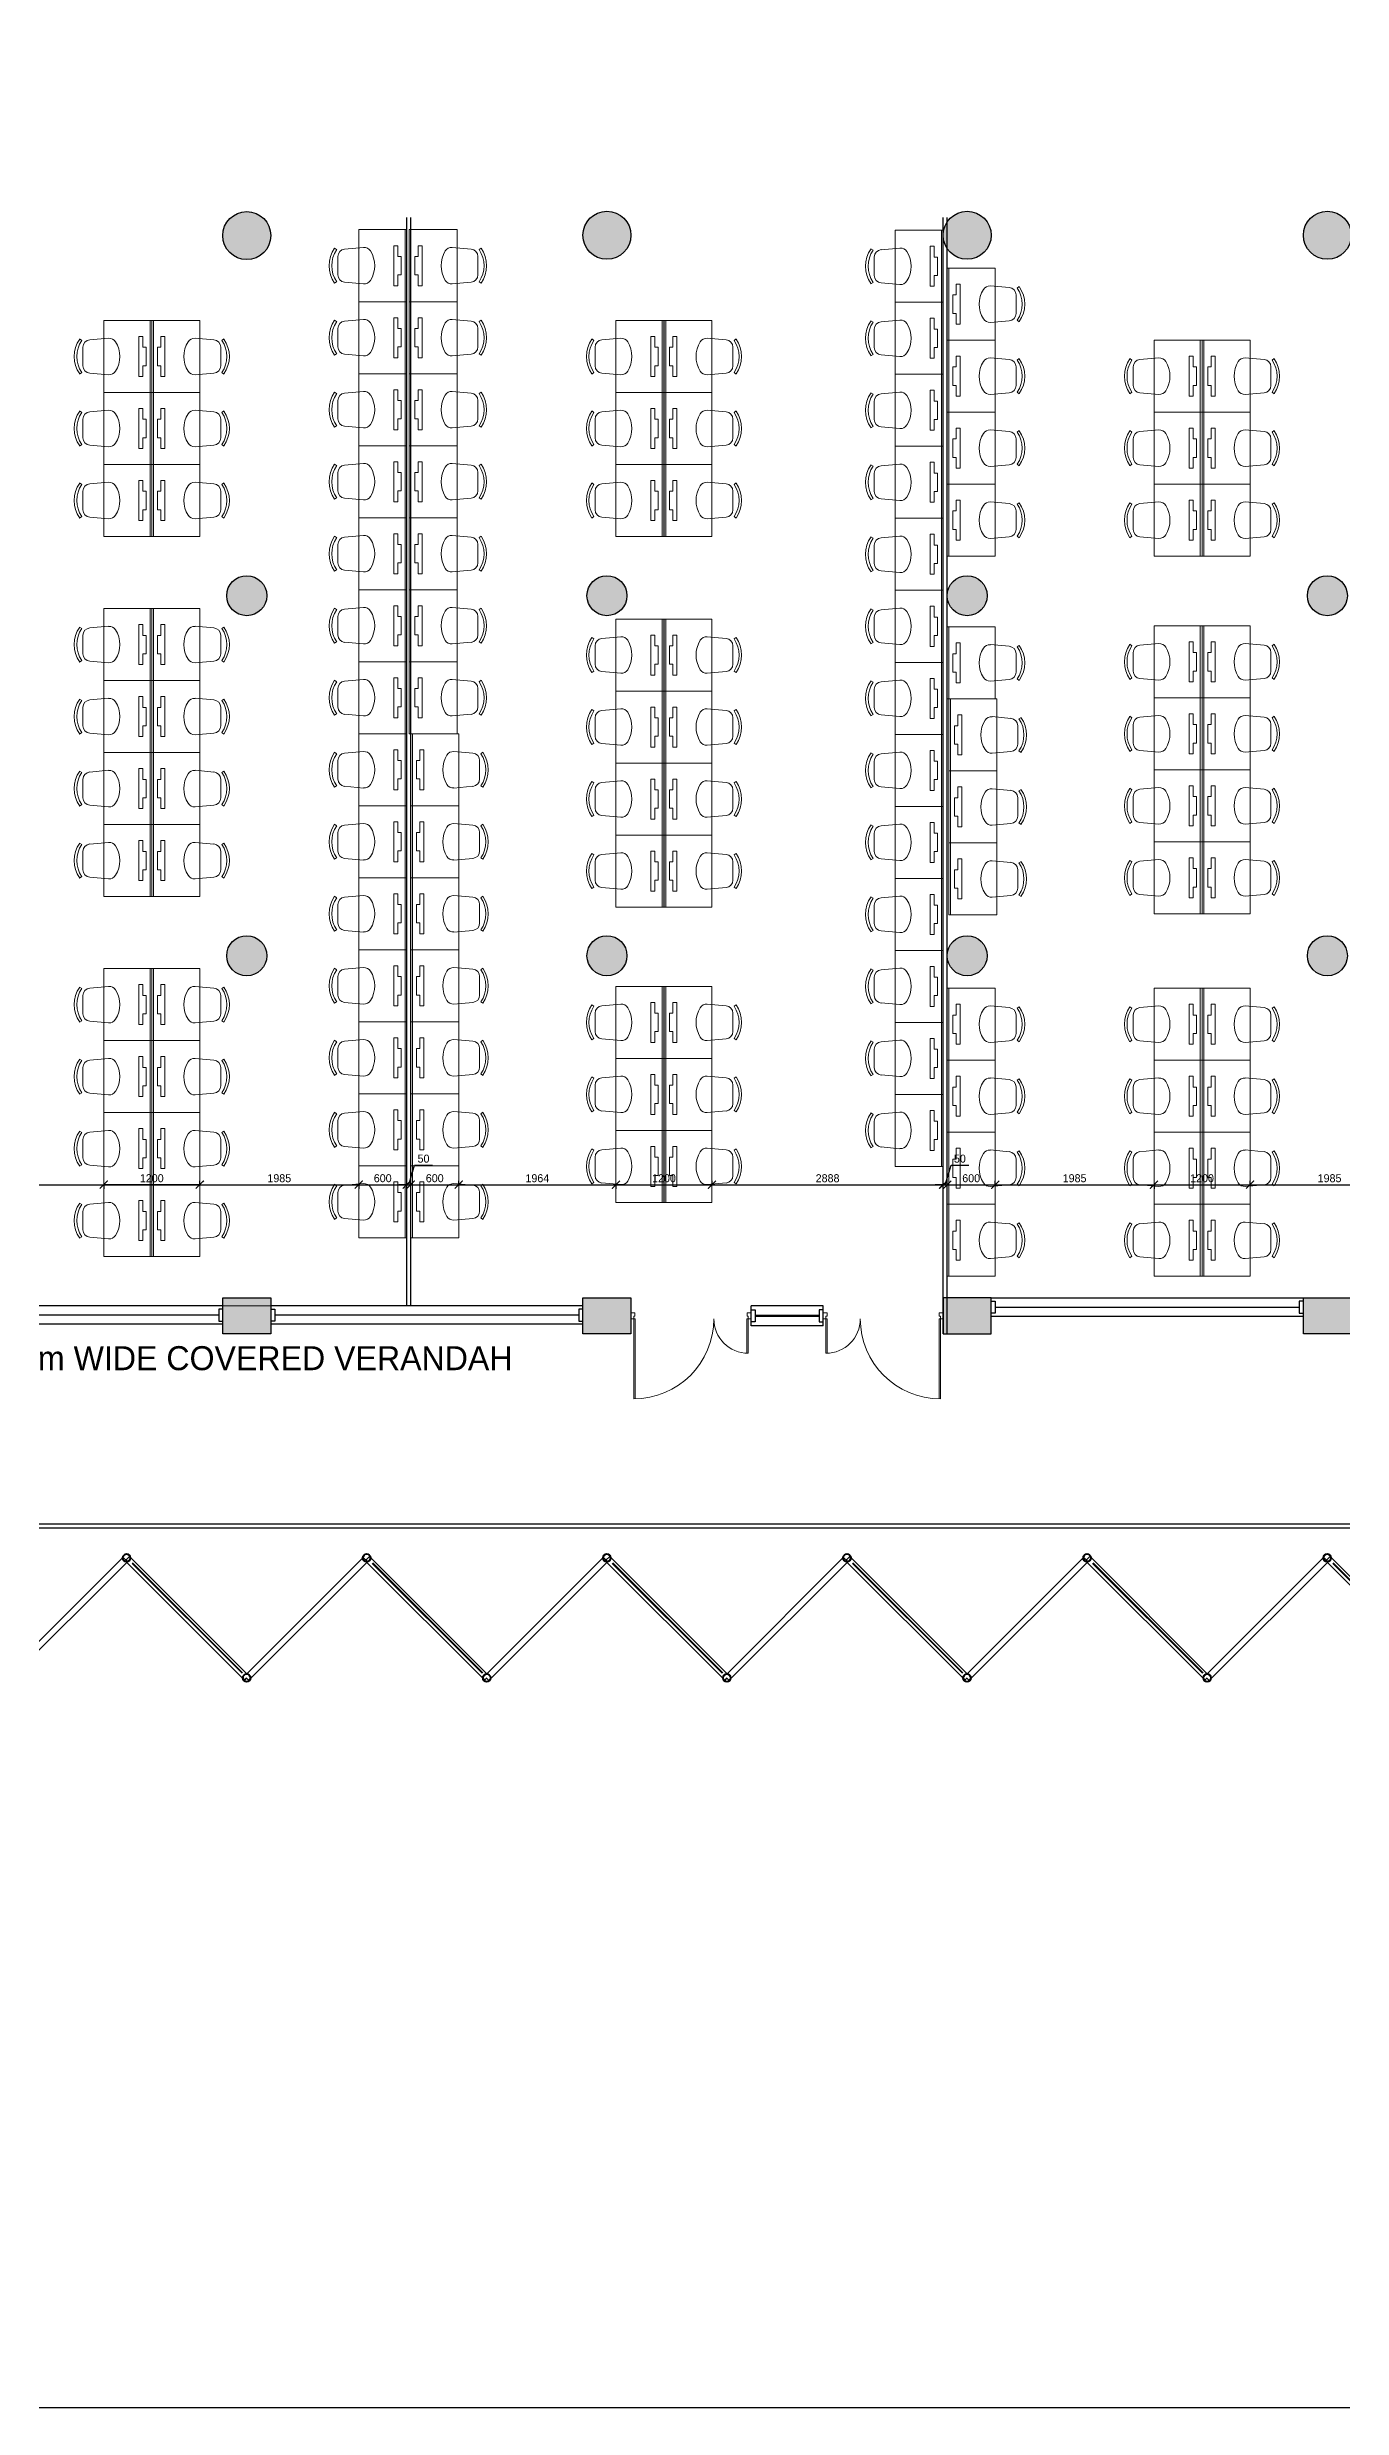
# Model space of a CAD drawing. Header units: millimetres. Extents: x -276609 to 1081398, y -453808 to 472098.
# Drawn here: x 53832 to 70005, y 55906 to 85408 of the extents above; entities that cross this region are included whole.
import ezdxf

# ---------------------------------------------------------------- set-up
doc = ezdxf.new("R2010")
doc.units = ezdxf.units.MM
doc.header["$MEASUREMENT"] = 0
for name, color, linetype, lineweight in [('A-Detail Lines', 241, 'Continuous', 25), ('A-Door', 4, 'Continuous', 9), ('A-WIN', 5, 'Continuous', 25), ('frntr', 42, 'Continuous', 13), ('S-Concrete', 40, 'Continuous', 25), ('SHADE SCREEN', 171, 'Continuous', 15)]:
    doc.layers.add(name, color=color, linetype=linetype, lineweight=lineweight)
for name, color, linetype in [('A-Railing', 4, 'Continuous'), ('A-Window', 4, 'Continuous'), ('Dimension', 7, 'Continuous'), ('S-Conc Patt', 9, 'Continuous'), ('SHADING COLUMNS', 210, 'Continuous'), ('text', 252, 'Continuous')]:
    doc.layers.add(name, color=color, linetype=linetype)
doc.layers.add('I-Furniture', color=7, linetype='Continuous', lineweight=20, true_color=0xb35900)
doc.styles.get("Standard").update_dxf_attribs({"font": ''})
doc.styles.get('Standard').set_extended_font_data('Gill Sans MT')
doc.dimstyles.new('IIITD_WD_M @ 100', dxfattribs={"dimscale": 100, "dimtxt": 1, "dimasz": 1, "dimexe": 0.5, "dimexo": 0.25, "dimgap": 0.3, "dimtad": 1, "dimdec": 0, "dimrnd": 1, "dimzin": 0, "dimdsep": 46, "dimtxsty": 'Standard', "dimblk": 'ARCHTICK', "dimcen": 0.2, "dimdle": 0.3, "dimclrd": 256, "dimclre": 256, "dimclrt": 256, "dimadec": 0, "dimazin": 0, "dimtfac": 1, "dimtdec": 0, "dimtofl": 0, "dimtmove": 0, "dimatfit": 0, "dimfxl": 0.5, "dimfxlon": 1, "dimtolj": 1, "dimtzin": 0, "dimlwd": -1, "dimlwe": -1, "dimarcsym": 0})

# ---------------------------------------------------------------- blocks, each defined once
blk = doc.blocks.new('Round Bar - 3_-44-4 First Floor Lvl')
at = {"layer": 'A-WIN'}
for p, q in [((-1035, -37), (-1035, 25)), ((1026, 38), (-1023, 38)), ((1026, 38), (-1023, 38)), ((1027, 38), (1026, 38)), ((1027, 38), (1026, 38)), ((1064, 38), (1038, 38)), ((1064, 38), (1038, 38)), ((1064, 38), (1064, -3)), ((-1027, -38), (-1026, -38)), ((-1027, -38), (-1026, -38)), ((-1026, -38), (1023, -38)), ((-1026, -38), (1023, -38))]:
    blk.add_line(p, q, dxfattribs=at)
blk = doc.blocks.new('Round Bar - 3_-159-4 First Floor Lvl')
at = {"layer": 'A-WIN'}
for p, q in [((-1051, -27), (-1051, 38)), ((-1038, 38), (-1051, 38)), ((-1038, 38), (-1051, 38)), ((-1026, 38), (-1027, 38)), ((-1026, 38), (-1027, 38)), ((1023, 38), (-1026, 38)), ((1023, 38), (-1026, 38)), ((1057, 1), (1057, -38)), ((-1023, -38), (1026, -38)), ((-1023, -38), (1026, -38)), ((1026, -38), (1027, -38)), ((1026, -38), (1027, -38)), ((1038, -38), (1057, -38)), ((1038, -38), (1057, -38))]:
    blk.add_line(p, q, dxfattribs=at)
blk = doc.blocks.new('w8')
at = {"layer": 'A-Window', "color": 2, "lineweight": 30}
blk.add_line((484324, 139289), (484324, 142939), dxfattribs=at)
at = {"layer": 'A-Window'}
for points in [[(484209, 139239), (484209, 142989)], [(484399, 142989), (484399, 142939), (484249, 142939), (484249, 142989)], [(484439, 139239), (484439, 142989)], [(484399, 139239), (484399, 139289), (484249, 139289), (484249, 139239)]]:
    blk.add_lwpolyline(points, dxfattribs=at)
blk = doc.blocks.new('w4')
at = {"layer": 'A-Window', "color": 2, "lineweight": 30}
blk.add_line((484324, 147974), (484324, 151774), dxfattribs=at)
at = {"layer": 'A-Window'}
for points in [[(484209, 147924), (484209, 151824)], [(484399, 151824), (484399, 151774), (484249, 151774), (484249, 151824)], [(484439, 147924), (484439, 151824)], [(484399, 147924), (484399, 147974), (484249, 147974), (484249, 147924)]]:
    blk.add_lwpolyline(points, dxfattribs=at)
blk = doc.blocks.new('Big Door Garbage')
at = {"layer": 'A-Door', "color": 5, "lineweight": 18}
for p, q in [((-12550, 128778), (-12500, 128778)), ((-12550, 128703), (-12550, 128778)), ((-12550, 128703), (-12515, 128703)), ((-12515, 128738), (-12500, 128738)), ((-12515, 128703), (-12515, 128738)), ((-12515, 128703), (-12515, 128273)), ((-12499, 128703), (-12515, 128703)), ((-12500, 128778), (-12500, 128738)), ((-12499, 128703), (-12499, 128273)), ((-11101, 128703), (-11101, 127703)), ((-11101, 128703), (-11085, 128703)), ((-11100, 128778), (-11100, 128738)), ((-11050, 128778), (-11100, 128778)), ((-11085, 128738), (-11100, 128738)), ((-11085, 128703), (-11085, 128738)), ((-11050, 128703), (-11085, 128703)), ((-11085, 128703), (-11085, 127703)), ((-11050, 128703), (-11050, 128778))]:
    blk.add_line(p, q, dxfattribs=at)
at = {"layer": 'A-Door', "lineweight": 18}
for centre, radius, start, end in [((-12515, 128703), 430, 270, 0), ((-11085, 128703), 1000, 180, 270)]:
    blk.add_arc(centre, radius, start, end, dxfattribs=at)
blk = doc.blocks.new('dw1')
at = {"layer": 'A-Window'}
for p, q in [((495114, 138664), (495114, 138914)), ((496014, 138664), (496014, 138914))]:
    blk.add_line(p, q, dxfattribs=at)
at = {"layer": 'A-Window', "color": 2, "lineweight": 60}
blk.add_line((495964, 138789), (495164, 138789), dxfattribs=at)
at = {"layer": 'A-Window'}
for points in [[(496014, 138914), (495114, 138914)], [(495114, 138864), (495164, 138864), (495164, 138714), (495114, 138714)], [(496014, 138664), (495114, 138664)], [(496014, 138864), (495964, 138864), (495964, 138714), (496014, 138714)]]:
    blk.add_lwpolyline(points, dxfattribs=at)
at = {"layer": 'A-Detail Lines', "xscale": -1}
blk.add_blockref('Big Door Garbage', (482564, 10049), dxfattribs=at)
at = {"layer": 'A-Detail Lines'}
blk.add_blockref('Big Door Garbage', (508564, 10049), dxfattribs=at)
blk = doc.blocks.new('ergrthyjty')
at = {"layer": 'S-Conc Patt'}
for points in [[(485606, 82068, 1), (485006, 82068, 1)], [(490106, 82072, 1), (489506, 82072, 1)], [(494606, 82072, 1), (494006, 82072, 1)], [(499106, 82072, 1), (498506, 82072, 1)], [(485556, 77568, 1), (485056, 77568, 1)], [(490056, 77568, 1), (489556, 77568, 1)], [(494556, 77568, 1), (494056, 77568, 1)], [(499056, 77568, 1), (498556, 77568, 1)], [(485556, 73068, 1), (485056, 73068, 1)], [(490056, 73068, 1), (489556, 73068, 1)], [(494556, 73068, 1), (494056, 73068, 1)], [(499056, 73068, 1), (498556, 73068, 1)], [(485606, 68343), (485606, 68793), (485006, 68793), (485006, 68343)], [(490106, 68343), (490106, 68793), (489506, 68793), (489506, 68343)], [(494006, 68343), (494006, 68793), (494606, 68793), (494606, 68343)], [(499106, 68343), (499106, 68793), (498506, 68793), (498506, 68343)]]:
    blk.add_hatch(color=8, dxfattribs=at).paths.add_polyline_path(points)
at = {"layer": 'S-Concrete'}
for points in [[(485606, 68793), (485606, 68343), (485006, 68343), (485006, 68793)], [(490106, 68793), (490106, 68343), (489506, 68343), (489506, 68793)], [(494006, 68793), (494006, 68343), (494606, 68343), (494606, 68793)], [(499106, 68793), (499106, 68343), (498506, 68343), (498506, 68793)]]:
    blk.add_lwpolyline(points, close=True, dxfattribs=at)
for centre, radius in [((485306, 82068), 300), ((489806, 82072), 300), ((494306, 82072), 300), ((498806, 82072), 300), ((485306, 77568), 250), ((489806, 77568), 250), ((494306, 77568), 250), ((498806, 77568), 250), ((485306, 73068), 250), ((489806, 73068), 250), ((494306, 73068), 250), ((498806, 73068), 250)]:
    blk.add_circle(centre, radius, dxfattribs=at)
blk = doc.blocks.new('Pipe-Column - Pipe3-1_2STD-50-2 GL')
at = {"layer": 'S-Concrete', "lineweight": 35}
for radius, start, end in [(50.8, 0, 180), (45.1, 0, 180), (45.1, 180, 0), (50.8, 180, 360)]:
    blk.add_arc((0, 0), radius, start, end, dxfattribs=at)
blk = doc.blocks.new('TRGHT4')
at = {"layer": 'SHADING COLUMNS'}
for p in [(405181, -146087), (408181, -146087), (411181, -146087), (414181, -146087), (417181, -146087), (420181, -146087), (406681, -147587), (409681, -147587), (412681, -147587), (415681, -147587), (418681, -147587)]:
    blk.add_blockref('Pipe-Column - Pipe3-1_2STD-50-2 GL', p, dxfattribs=at)
blk = doc.blocks.new('chair1')
at = {"layer": 'I-Furniture'}
for p, q in [((-320, 228), (-84, 207)), ((1, 115), (1, -115)), ((16, 201), (42, 219)), ((-320, -228), (-84, -207)), ((16, -201), (42, -219))]:
    blk.add_line(p, q, dxfattribs=at)
for centre, radius, start, end in [((-108, 0), 351, 148.407, 211.593), ((-328, 135), 92.9, 85.0303, 148.407), ((-92, 115), 92.9, 0, 85.0303), ((-278, 0), 356, 325.6197, 34.3803), ((-278, 0), 387, 325.6197, 34.3803), ((-328, -135), 92.9, 211.593, 274.9697), ((-92, -115), 92.9, 274.9697, 0)]:
    blk.add_arc(centre, radius, start, end, dxfattribs=at)
blk = doc.blocks.new('lib')
at = {"layer": 'frntr'}
for points in [[(-13156, -13242), (-13156, -12342), (-12556, -12342), (-12556, -13242)], [(-13156, -12342), (-13134, -12342), (-13134, -13242), (-13156, -13242)], [(-13043, -12677), (-13085, -12677), (-13085, -12907), (-13043, -12907), (-13043, -13042), (-12993, -13042), (-12993, -12542), (-13043, -12542)]]:
    blk.add_lwpolyline(points, close=True, dxfattribs=at)
at = {"layer": 'frntr', "xscale": -1, "rotation": 180}
blk.add_blockref('chair1', (-12296, -12792), dxfattribs=at)
blk = doc.blocks.new('_ArchTick')
at = {"color": 0, "linetype": 'ByBlock', "const_width": 0.15}
blk.add_lwpolyline([(-0.5, -0.5), (0.5, 0.5)], dxfattribs=at)
blk = doc.blocks.new('*D462')
at = {"layer": 'A-Detail Lines', "transparency": 16777216}
for p, q in [((52545, 71192), (54568, 71192)), ((52575, 71242), (52575, 71142)), ((54538, 71192), (54538, 71142))]:
    blk.add_line(p, q, dxfattribs=at)
at = {"layer": 'A-Detail Lines', "transparency": 16777216, "xscale": 100, "yscale": 100, "zscale": 100, "rotation": 180}
blk.add_blockref('_ArchTick', (52575, 71192), dxfattribs=at)
at = {"layer": 'A-Detail Lines', "transparency": 16777216, "xscale": 100, "yscale": 100, "zscale": 100}
blk.add_blockref('_ArchTick', (54538, 71192), dxfattribs=at)
at = {"layer": 'A-Detail Lines', "transparency": 16777216, "insert": (53557, 71272), "char_height": 100, "attachment_point": 5}
blk.add_mtext('\\A1;1964', dxfattribs=at)
blk = doc.blocks.new('*D463')
at = {"layer": 'A-Detail Lines', "transparency": 16777216}
for p, q in [((54508, 71192), (55768, 71192)), ((54538, 71192), (54538, 71142)), ((55738, 71192), (55738, 71242))]:
    blk.add_line(p, q, dxfattribs=at)
at = {"layer": 'A-Detail Lines', "transparency": 16777216, "xscale": 100, "yscale": 100, "zscale": 100, "rotation": 180}
blk.add_blockref('_ArchTick', (54538, 71192), dxfattribs=at)
at = {"layer": 'A-Detail Lines', "transparency": 16777216, "xscale": 100, "yscale": 100, "zscale": 100}
blk.add_blockref('_ArchTick', (55738, 71192), dxfattribs=at)
at = {"layer": 'A-Detail Lines', "transparency": 16777216, "insert": (55138, 71272), "char_height": 100, "attachment_point": 5}
blk.add_mtext('\\A1;1200', dxfattribs=at)
blk = doc.blocks.new('*D464')
at = {"layer": 'A-Detail Lines', "transparency": 16777216}
for p, q in [((55708, 71192), (57753, 71192)), ((55738, 71192), (55738, 71242)), ((57723, 71192), (57723, 71142))]:
    blk.add_line(p, q, dxfattribs=at)
at = {"layer": 'A-Detail Lines', "transparency": 16777216, "xscale": 100, "yscale": 100, "zscale": 100, "rotation": 180}
blk.add_blockref('_ArchTick', (55738, 71192), dxfattribs=at)
at = {"layer": 'A-Detail Lines', "transparency": 16777216, "xscale": 100, "yscale": 100, "zscale": 100}
blk.add_blockref('_ArchTick', (57723, 71192), dxfattribs=at)
at = {"layer": 'A-Detail Lines', "transparency": 16777216, "insert": (56731, 71272), "char_height": 100, "attachment_point": 5}
blk.add_mtext('\\A1;1985', dxfattribs=at)
blk = doc.blocks.new('*D465')
at = {"layer": 'A-Detail Lines', "transparency": 16777216}
for p, q in [((57693, 71192), (58353, 71192)), ((57723, 71192), (57723, 71142)), ((58323, 71192), (58323, 71242))]:
    blk.add_line(p, q, dxfattribs=at)
at = {"layer": 'A-Detail Lines', "transparency": 16777216, "xscale": 100, "yscale": 100, "zscale": 100, "rotation": 180}
blk.add_blockref('_ArchTick', (57723, 71192), dxfattribs=at)
at = {"layer": 'A-Detail Lines', "transparency": 16777216, "xscale": 100, "yscale": 100, "zscale": 100}
blk.add_blockref('_ArchTick', (58323, 71192), dxfattribs=at)
at = {"layer": 'A-Detail Lines', "transparency": 16777216, "insert": (58023, 71272), "char_height": 100, "attachment_point": 5}
blk.add_mtext('\\A1;600', dxfattribs=at)
blk = doc.blocks.new('*D466')
at = {"layer": 'A-Detail Lines', "transparency": 16777216}
for p, q in [((58348, 71192), (58422, 71437)), ((58422, 71437), (58644, 71437)), ((58323, 71192), (58223, 71192)), ((58323, 71192), (58323, 71242)), ((58323, 71192), (58373, 71192)), ((58373, 71192), (58373, 71242)), ((58373, 71192), (58473, 71192))]:
    blk.add_line(p, q, dxfattribs=at)
at = {"layer": 'A-Detail Lines', "transparency": 16777216, "xscale": 100, "yscale": 100, "zscale": 100}
blk.add_blockref('_ArchTick', (58323, 71192), dxfattribs=at)
at = {"layer": 'A-Detail Lines', "transparency": 16777216, "xscale": 100, "yscale": 100, "zscale": 100, "rotation": 180}
blk.add_blockref('_ArchTick', (58373, 71192), dxfattribs=at)
at = {"layer": 'A-Detail Lines', "transparency": 16777216, "insert": (58533, 71517), "char_height": 100, "attachment_point": 5}
blk.add_mtext('\\A1;50', dxfattribs=at)
blk = doc.blocks.new('*D467')
at = {"layer": 'A-Detail Lines', "transparency": 16777216}
for p, q in [((58343, 71192), (59003, 71192)), ((58373, 71192), (58373, 71242)), ((58973, 71192), (58973, 71242))]:
    blk.add_line(p, q, dxfattribs=at)
at = {"layer": 'A-Detail Lines', "transparency": 16777216, "xscale": 100, "yscale": 100, "zscale": 100, "rotation": 180}
blk.add_blockref('_ArchTick', (58373, 71192), dxfattribs=at)
at = {"layer": 'A-Detail Lines', "transparency": 16777216, "xscale": 100, "yscale": 100, "zscale": 100}
blk.add_blockref('_ArchTick', (58973, 71192), dxfattribs=at)
at = {"layer": 'A-Detail Lines', "transparency": 16777216, "insert": (58673, 71272), "char_height": 100, "attachment_point": 5}
blk.add_mtext('\\A1;600', dxfattribs=at)
blk = doc.blocks.new('*D468')
at = {"layer": 'A-Detail Lines', "transparency": 16777216}
for p, q in [((58943, 71192), (60967, 71192)), ((58973, 71192), (58973, 71242)), ((60937, 71192), (60937, 71142))]:
    blk.add_line(p, q, dxfattribs=at)
at = {"layer": 'A-Detail Lines', "transparency": 16777216, "xscale": 100, "yscale": 100, "zscale": 100, "rotation": 180}
blk.add_blockref('_ArchTick', (58973, 71192), dxfattribs=at)
at = {"layer": 'A-Detail Lines', "transparency": 16777216, "xscale": 100, "yscale": 100, "zscale": 100}
blk.add_blockref('_ArchTick', (60937, 71192), dxfattribs=at)
at = {"layer": 'A-Detail Lines', "transparency": 16777216, "insert": (59955, 71272), "char_height": 100, "attachment_point": 5}
blk.add_mtext('\\A1;1964', dxfattribs=at)
blk = doc.blocks.new('*D469')
at = {"layer": 'A-Detail Lines', "transparency": 16777216}
for p, q in [((60907, 71192), (62167, 71192)), ((60937, 71192), (60937, 71142)), ((62137, 71192), (62137, 71242))]:
    blk.add_line(p, q, dxfattribs=at)
at = {"layer": 'A-Detail Lines', "transparency": 16777216, "xscale": 100, "yscale": 100, "zscale": 100, "rotation": 180}
blk.add_blockref('_ArchTick', (60937, 71192), dxfattribs=at)
at = {"layer": 'A-Detail Lines', "transparency": 16777216, "xscale": 100, "yscale": 100, "zscale": 100}
blk.add_blockref('_ArchTick', (62137, 71192), dxfattribs=at)
at = {"layer": 'A-Detail Lines', "transparency": 16777216, "insert": (61537, 71272), "char_height": 100, "attachment_point": 5}
blk.add_mtext('\\A1;1200', dxfattribs=at)
blk = doc.blocks.new('*D470')
at = {"layer": 'A-Detail Lines', "transparency": 16777216}
for p, q in [((62107, 71192), (65055, 71192)), ((62137, 71192), (62137, 71242)), ((65025, 71192), (65025, 71242))]:
    blk.add_line(p, q, dxfattribs=at)
at = {"layer": 'A-Detail Lines', "transparency": 16777216, "xscale": 100, "yscale": 100, "zscale": 100, "rotation": 180}
blk.add_blockref('_ArchTick', (62137, 71192), dxfattribs=at)
at = {"layer": 'A-Detail Lines', "transparency": 16777216, "xscale": 100, "yscale": 100, "zscale": 100}
blk.add_blockref('_ArchTick', (65025, 71192), dxfattribs=at)
at = {"layer": 'A-Detail Lines', "transparency": 16777216, "insert": (63581, 71272), "char_height": 100, "attachment_point": 5}
blk.add_mtext('\\A1;2888', dxfattribs=at)
blk = doc.blocks.new('*D471')
at = {"layer": 'A-Detail Lines', "transparency": 16777216}
for p, q in [((65050, 71192), (65123, 71437)), ((65123, 71437), (65345, 71437)), ((65025, 71192), (64925, 71192)), ((65025, 71192), (65025, 71242)), ((65025, 71192), (65075, 71192)), ((65075, 71192), (65075, 71242)), ((65075, 71192), (65175, 71192))]:
    blk.add_line(p, q, dxfattribs=at)
at = {"layer": 'A-Detail Lines', "transparency": 16777216, "xscale": 100, "yscale": 100, "zscale": 100}
blk.add_blockref('_ArchTick', (65025, 71192), dxfattribs=at)
at = {"layer": 'A-Detail Lines', "transparency": 16777216, "xscale": 100, "yscale": 100, "zscale": 100, "rotation": 180}
blk.add_blockref('_ArchTick', (65075, 71192), dxfattribs=at)
at = {"layer": 'A-Detail Lines', "transparency": 16777216, "insert": (65234, 71517), "char_height": 100, "attachment_point": 5}
blk.add_mtext('\\A1;50', dxfattribs=at)
blk = doc.blocks.new('*D472')
at = {"layer": 'A-Detail Lines', "transparency": 16777216}
for p, q in [((65045, 71192), (65705, 71192)), ((65075, 71192), (65075, 71242)), ((65675, 71192), (65675, 71242))]:
    blk.add_line(p, q, dxfattribs=at)
at = {"layer": 'A-Detail Lines', "transparency": 16777216, "xscale": 100, "yscale": 100, "zscale": 100, "rotation": 180}
blk.add_blockref('_ArchTick', (65075, 71192), dxfattribs=at)
at = {"layer": 'A-Detail Lines', "transparency": 16777216, "xscale": 100, "yscale": 100, "zscale": 100}
blk.add_blockref('_ArchTick', (65675, 71192), dxfattribs=at)
at = {"layer": 'A-Detail Lines', "transparency": 16777216, "insert": (65375, 71272), "char_height": 100, "attachment_point": 5}
blk.add_mtext('\\A1;600', dxfattribs=at)
blk = doc.blocks.new('*D473')
at = {"layer": 'A-Detail Lines', "transparency": 16777216}
for p, q in [((65645, 71192), (67689, 71192)), ((65675, 71192), (65675, 71242)), ((67659, 71192), (67659, 71142))]:
    blk.add_line(p, q, dxfattribs=at)
at = {"layer": 'A-Detail Lines', "transparency": 16777216, "xscale": 100, "yscale": 100, "zscale": 100, "rotation": 180}
blk.add_blockref('_ArchTick', (65675, 71192), dxfattribs=at)
at = {"layer": 'A-Detail Lines', "transparency": 16777216, "xscale": 100, "yscale": 100, "zscale": 100}
blk.add_blockref('_ArchTick', (67659, 71192), dxfattribs=at)
at = {"layer": 'A-Detail Lines', "transparency": 16777216, "insert": (66667, 71272), "char_height": 100, "attachment_point": 5}
blk.add_mtext('\\A1;1985', dxfattribs=at)
blk = doc.blocks.new('*D474')
at = {"layer": 'A-Detail Lines', "transparency": 16777216}
for p, q in [((67629, 71192), (68889, 71192)), ((67659, 71192), (67659, 71142)), ((68859, 71192), (68859, 71242))]:
    blk.add_line(p, q, dxfattribs=at)
at = {"layer": 'A-Detail Lines', "transparency": 16777216, "xscale": 100, "yscale": 100, "zscale": 100, "rotation": 180}
blk.add_blockref('_ArchTick', (67659, 71192), dxfattribs=at)
at = {"layer": 'A-Detail Lines', "transparency": 16777216, "xscale": 100, "yscale": 100, "zscale": 100}
blk.add_blockref('_ArchTick', (68859, 71192), dxfattribs=at)
at = {"layer": 'A-Detail Lines', "transparency": 16777216, "insert": (68259, 71272), "char_height": 100, "attachment_point": 5}
blk.add_mtext('\\A1;1200', dxfattribs=at)
blk = doc.blocks.new('*D475')
at = {"layer": 'A-Detail Lines', "transparency": 16777216}
for p, q in [((68829, 71192), (70874, 71192)), ((68859, 71192), (68859, 71242)), ((70844, 71192), (70844, 71142))]:
    blk.add_line(p, q, dxfattribs=at)
at = {"layer": 'A-Detail Lines', "transparency": 16777216, "xscale": 100, "yscale": 100, "zscale": 100, "rotation": 180}
blk.add_blockref('_ArchTick', (68859, 71192), dxfattribs=at)
at = {"layer": 'A-Detail Lines', "transparency": 16777216, "xscale": 100, "yscale": 100, "zscale": 100}
blk.add_blockref('_ArchTick', (70844, 71192), dxfattribs=at)
at = {"layer": 'A-Detail Lines', "transparency": 16777216, "insert": (69852, 71272), "char_height": 100, "attachment_point": 5}
blk.add_mtext('\\A1;1985', dxfattribs=at)

msp = doc.modelspace()

# ---------------------------------------------------------------- linework, layer by layer
at = {"layer": 'A-Detail Lines'}
for p, q in [((58323.4, 69677.7), (58323.4, 83277.7)), ((58373.4, 69677.7), (58373.4, 83277.7)), ((65024.9, 69327.7), (65024.9, 83277.7)), ((65074.9, 69327.7), (65074.9, 83277.7))]:
    msp.add_line(p, q, dxfattribs=at)
at = {"layer": 'A-Railing'}
for p, q in [((49124.9, 66902.7), (76974.9, 66902.7)), ((49174.9, 66952.7), (76924.9, 66952.7))]:
    msp.add_line(p, q, dxfattribs=at)
at = {"layer": 'Dimension'}
msp.add_lwpolyline([(22372, 55906), (22372, 115306), (106372, 115306), (106372, 55906)], close=True, dxfattribs=at)
at = {"layer": 'frntr'}
msp.add_lwpolyline([(54674.9, 69677.7), (56718.4, 69677.7)], dxfattribs=at)
at = {"layer": 'SHADE SCREEN', "lineweight": 35}
for p, q in [((54891.4, 66458.9), (56265.2, 65085.1)), ((56272.2, 65092.1), (54898.4, 66465.9)), ((57891.4, 66458.9), (59265.2, 65085.1)), ((59272.2, 65092.1), (57898.4, 66465.9)), ((60891.4, 66458.9), (62265.2, 65085.1)), ((62272.2, 65092.1), (60898.4, 66465.9)), ((63891.4, 66458.9), (65265.2, 65085.1)), ((65272.2, 65092.1), (63898.4, 66465.9)), ((66891.4, 66458.9), (68265.2, 65085.1)), ((68272.2, 65092.1), (66898.4, 66465.9)), ((69891.4, 66458.9), (71265.2, 65085.1)), ((71272.2, 65092.1), (69898.4, 66465.9))]:
    msp.add_line(p, q, dxfattribs=at)

# ---------------------------------------------------------------- block references
at = {"layer": 'A-Door'}
msp.add_blockref('dw1', (-432489, -69236.5), dxfattribs=at)
at = {"layer": 'A-Window', "rotation": 90}
for name, p in [('w8', (195264.1, -414761.1)), ('w4', (208449.1, -414761.1))]:
    msp.add_blockref(name, p, dxfattribs=at)
at = {"layer": 'A-Window', "xscale": -1, "rotation": 270}
msp.add_blockref('w4', (-82299.4, -414661.1), dxfattribs=at)
at = {"layer": 'frntr', "xscale": -1}
for p in [(45167.8, 95469.5), (51869.2, 95462.1), (45167.8, 94569.5), (51869.2, 94562.1), (41982.8, 94334.5), (48381.4, 94334.5), (55103.8, 94088.6), (45167.8, 93669.5), (51869.2, 93662.1), (41982.8, 93434.5), (48381.4, 93434.5), (55103.8, 93188.6), (45167.8, 92769.5), (51869.2, 92762.1), (41982.8, 92534.5), (48381.4, 92534.5), (55103.8, 92288.6), (45167.8, 91869.5), (51869.2, 91862.1), (45167.8, 90969.5), (51869.2, 90962.1), (41982.8, 90734.5), (48381.4, 90603.7), (55103.8, 90518.5), (45167.8, 90069.5), (51869.2, 90062.1), (41982.8, 89834.5), (48381.4, 89703.7), (55103.8, 89618.5), (45167.8, 89169.5), (51869.2, 89162.1), (41982.8, 88934.5), (48381.4, 88803.7), (55103.8, 88718.5), (45167.8, 88269.5), (51869.2, 88262.1), (41982.8, 88034.5), (48381.4, 87903.7), (55103.8, 87818.5), (45167.8, 87369.5), (51869.2, 87362.1), (45167.8, 86469.5), (51869.2, 86462.1), (41982.8, 86234.5), (48381.4, 86012.3), (55103.8, 85989.6), (45167.8, 85569.5), (51869.2, 85562.1), (41982.8, 85334.5), (48381.4, 85112.3), (55103.8, 85089.6), (45167.8, 84669.5), (51869.2, 84662.1), (41982.8, 84434.5), (48381.4, 84212.3), (55103.8, 84189.6), (45167.8, 83769.5), (41982.8, 83534.5), (55103.8, 83289.6)]:
    msp.add_blockref('lib', p, dxfattribs=at)
at = {"layer": 'frntr'}
for p in [(71507.7, 95469.5), (78230.5, 94988.6), (71507.7, 94569.5), (68294.1, 94334.5), (74692.7, 94334.5), (78230.5, 94088.6), (81415.1, 94088.6), (71507.7, 93669.5), (68294.1, 93434.5), (74692.7, 93434.5), (78230.5, 93188.6), (81415.1, 93188.6), (71507.7, 92769.5), (68294.1, 92534.5), (74692.7, 92534.5), (78230.5, 92288.6), (81415.1, 92288.6), (71507.7, 91869.5), (71507.7, 90969.5), (68294.1, 90734.5), (74692.7, 90603.7), (78230.5, 90505.2), (81415.1, 90518.5), (71507.7, 90069.5), (68294.1, 89834.5), (74692.7, 89703.7), (78251.9, 89605.2), (81415.1, 89618.5), (71529.1, 89169.5), (68294.1, 88934.5), (74692.7, 88803.7), (78251.9, 88705.2), (81415.1, 88718.5), (71529.1, 88269.5), (68294.1, 88034.5), (74692.7, 87903.7), (78251.9, 87805.2), (81415.1, 87818.5), (71529.1, 87369.5), (71529.1, 86469.5), (68294.1, 86234.5), (74692.7, 86012.3), (78230.5, 85989.6), (81415.1, 85989.6), (71529.1, 85569.5), (68294.1, 85334.5), (74692.7, 85112.3), (78230.5, 85089.6), (81415.1, 85089.6), (71529.1, 84669.5), (68294.1, 84434.5), (74692.7, 84212.3), (78230.5, 84189.6), (81415.1, 84189.6), (71529.1, 83769.5), (68294.1, 83534.5), (78230.5, 83289.6), (81415.1, 83289.6)]:
    msp.add_blockref('lib', p, dxfattribs=at)
at = {"layer": 'S-Concrete'}
for name, p in [('ergrthyjty', (-428981.3, 985.1)), ('TRGHT4', (-350358.2, 212614.8))]:
    msp.add_blockref(name, p, dxfattribs=at)
at = {"layer": 'SHADE SCREEN', "rotation": 224.9999999994749}
for p in [(54074.9, 65775.4), (57074.9, 65775.4), (60074.9, 65775.4), (63074.9, 65775.4), (66074.9, 65775.4), (69074.9, 65775.4)]:
    msp.add_blockref('Round Bar - 3_-44-4 First Floor Lvl', p, dxfattribs=at)
at = {"layer": 'SHADE SCREEN', "lineweight": 35, "rotation": 315.0000000005251}
for p in [(55574.9, 65775.4), (58574.9, 65775.4), (61574.9, 65775.4), (64574.9, 65775.4), (67574.9, 65775.4), (70574.9, 65775.4)]:
    msp.add_blockref('Round Bar - 3_-159-4 First Floor Lvl', p, dxfattribs=at)

# ---------------------------------------------------------------- texts
at = {"layer": 'text', "insert": (53158.2, 69173.8), "char_height": 300, "attachment_point": 1}
msp.add_mtext('{\\fCentury Gothic|b0|i0|c0|p34;2.5m WIDE COVERED VERANDAH}', dxfattribs=at)

# ---------------------------------------------------------------- dimensions: what is measured, and where the dimension line sits
at = {"layer": 'A-Detail Lines'}
for base, p1, p2, picture, middle in [((54538.4406, 71191.6884), (52574.8511, 71427.7491), (54538.4406, 71191.6884), '*D462', (53556.6459, 71271.6884)), ((58373.4, 71191.7), (58323.4, 71191.7), (58373.4, 71191.7), '*D466', (58451.9, 71516.7)), ((65074.9, 71191.7), (65024.9, 71191.7), (65074.9, 71191.7), '*D471', (65153.4, 71516.7)), ((55738.4, 71191.7), (54538.4, 71191.7), (55738.4, 71191.7), '*D463', (55138.4, 71271.7)), ((57723.4, 71191.7), (55738.4, 71191.7), (57723.4, 71191.7), '*D464', (56730.9, 71271.7)), ((58323.4, 71191.7), (57723.4, 71191.7), (58323.4, 71191.7), '*D465', (58023.4, 71271.7)), ((58973.4, 71191.7), (58373.4, 71191.7), (58973.4, 71191.7), '*D467', (58673.4, 71271.7)), ((60937, 71191.7), (58973.4, 71191.7), (60937, 71191.7), '*D468', (59955.2, 71271.7)), ((62137, 71191.7), (60937, 71191.7), (62137, 71191.7), '*D469', (61537, 71271.7)), ((65024.9, 71191.7), (62137, 71191.7), (65024.9, 71191.7), '*D470', (63580.9, 71271.7)), ((65674.9, 71191.7), (65074.9, 71191.7), (65674.9, 71191.7), '*D472', (65374.9, 71271.7)), ((67659.4406, 71191.6884), (65674.8511, 71191.6884), (67659.4406, 71191.6884), '*D473', (66667.1459, 71271.6884)), ((68859.4, 71191.7), (67659.4, 71191.7), (68859.4, 71191.7), '*D474', (68259.4, 71271.7)), ((70844.4, 71191.7), (68859.4, 71191.7), (70844.4, 71191.7), '*D475', (69851.9, 71271.7))]:
    dim = msp.add_linear_dim(base=base, p1=p1, p2=p2, dimstyle='IIITD_WD_M @ 100', override={"dimtmove": 1}, dxfattribs=at)
    dim.commit()
    dim.dimension.update_dxf_attribs({"geometry": picture, "text_midpoint": middle})

doc.saveas('drawing.dxf')
